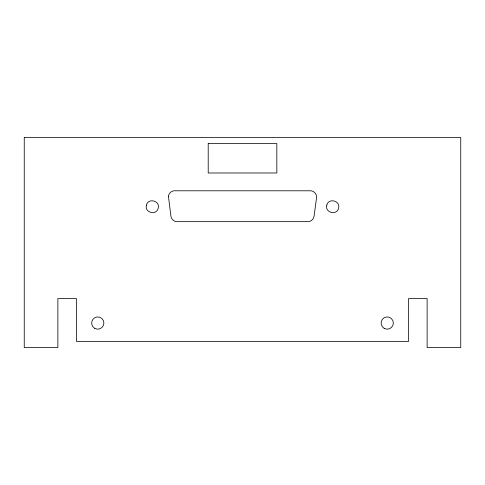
<?xml version="1.0" encoding="UTF-8"?>
<svg xmlns="http://www.w3.org/2000/svg" width="485" height="485" viewBox="0 0 485 485"><rect width="100%" height="100%" fill="white"/><g stroke="black" fill="none" stroke-linecap="round" stroke-linejoin="round"><path stroke-width="0.73" d="M24.25 137.449L24.25 347.551L57.873 347.551L57.873 298.536L76.406 298.536L76.406 341.373L408.594 341.373L408.594 298.536L427.127 298.536L427.127 347.551L460.75 347.551L460.75 137.449L24.25 137.449M208.21 143.627L208.21 172.987L276.838 172.987L276.838 143.578L208.21 143.627M168.428 196.286L170.92 216.177C171.26 218.971 173.624 221.324 176.413 221.657L308.587 221.657C311.376 221.324 313.74 218.971 314.08 216.177L316.626 197.116C316.681 194.012 314.183 191.151 311.097 190.793L173.903 190.793C171.114 191.132 168.756 193.497 168.428 196.286M146.446 205.137C144.154 212.606 156.473 215.88 158.195 208.259C160.487 200.79 148.167 197.516 146.446 205.137M326.811 205.113C324.495 212.575 336.796 215.898 338.548 208.283C340.87 200.82 328.563 197.498 326.811 205.113M94.708 328.351A6.129 6.129 0 0 0 103.899 323.04A6.129 6.129 0 0 0 94.708 317.736A6.129 6.129 0 0 0 94.708 328.351M384.162 328.351A6.129 6.129 0 0 0 393.353 323.04A6.129 6.129 0 0 0 384.162 317.736A6.129 6.129 0 0 0 384.162 328.351"/></g></svg>
